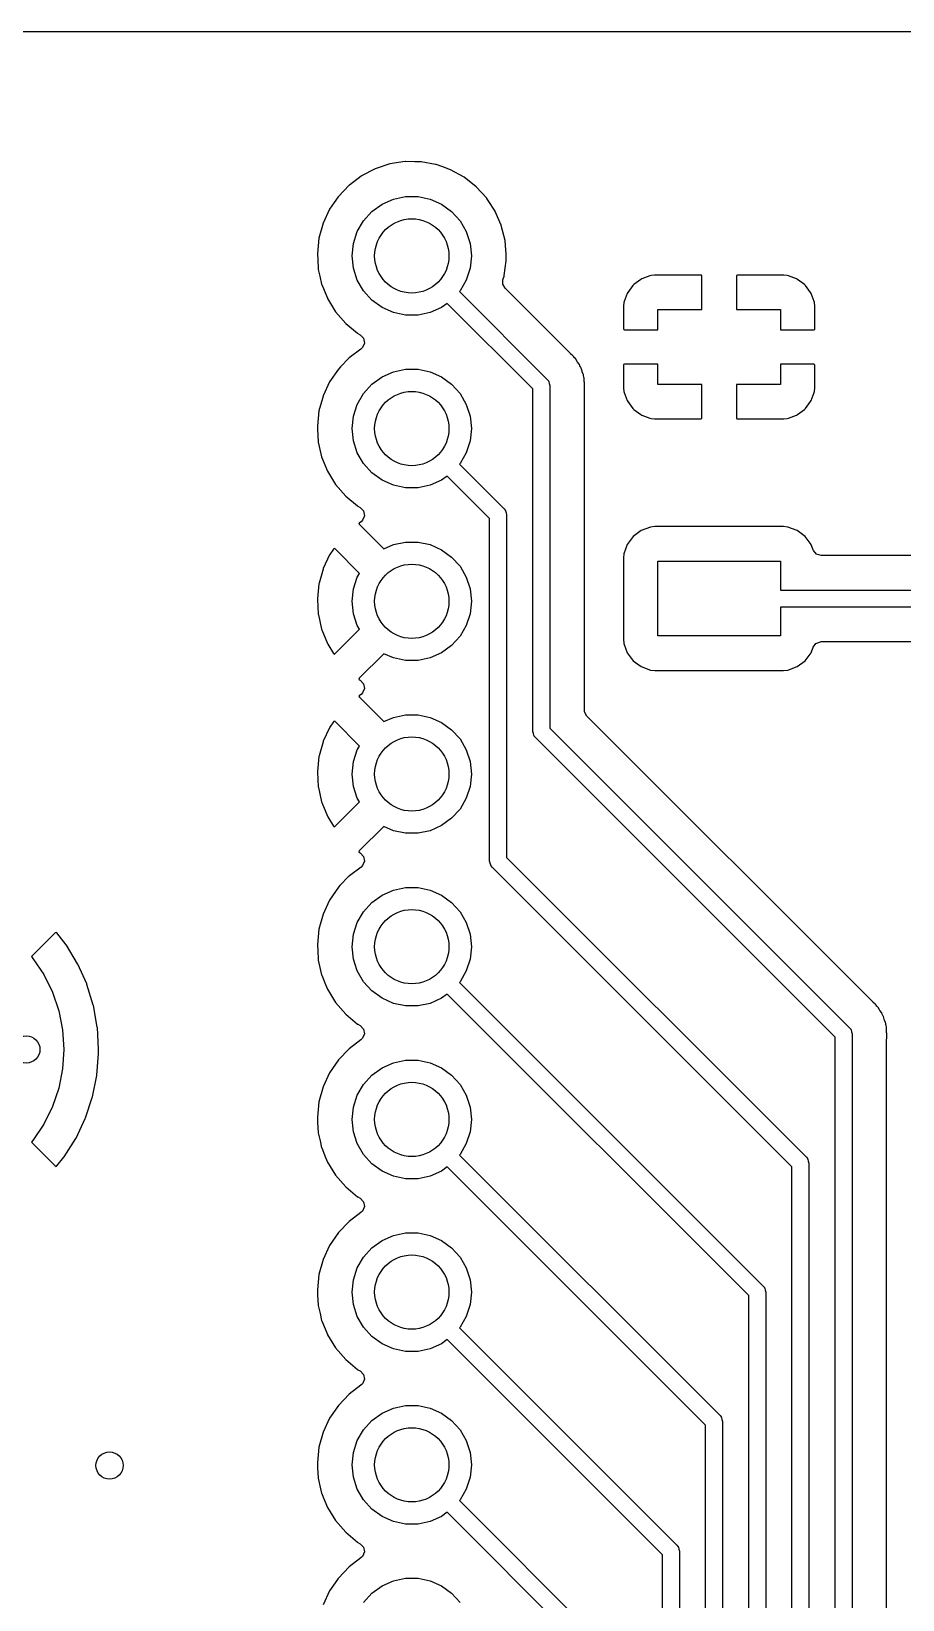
# Model space of a CAD drawing. Extents: x 189 to 319, y -167 to -61.
# Drawn here: x 240.79 to 253.6, y -83.89 to -60.82 of the extents above; entities that cross this region are included whole.
import ezdxf

# ---------------------------------------------------------------- set-up
doc = ezdxf.new("R2010")
doc.units = 0
doc.layers.add('BLACK', color=7, linetype='CONTINUOUS')

msp = doc.modelspace()

# ---------------------------------------------------------------- linework, layer by layer
at = {"layer": 'BLACK', "linetype": 'CONTINUOUS'}
for p, q in [((234.312, -60.8225), (273.681, -60.8225)), ((245.635, -62.9518), (245.462, -63.0823)), ((245.64, -62.9487), (245.635, -62.9518)), ((245.635, -62.9518), (245.635, -62.9518)), ((245.842, -62.8436), (245.64, -62.9487)), ((246.058, -62.7728), (245.842, -62.8436)), ((246.283, -62.7384), (246.058, -62.7728)), ((246.288, -62.7384), (246.283, -62.7384)), ((246.424, -62.7401), (246.288, -62.7384)), ((246.288, -62.7384), (246.288, -62.7384)), ((246.511, -62.7412), (246.424, -62.7401)), ((246.516, -62.7421), (246.511, -62.7412)), ((246.73, -62.7802), (246.516, -62.7421)), ((246.516, -62.7421), (246.516, -62.7421)), ((246.735, -62.7811), (246.73, -62.7802)), ((246.73, -62.7802), (246.73, -62.7802)), ((246.74, -62.7828), (246.735, -62.7811)), ((246.834, -62.816), (246.74, -62.7828)), ((246.74, -62.7828), (246.74, -62.7828)), ((246.95, -62.8571), (246.834, -62.816)), ((247.149, -62.9672), (246.95, -62.8571)), ((245.457, -63.0854), (245.3, -63.2501)), ((245.462, -63.0823), (245.457, -63.0854)), ((247.328, -63.1083), (247.149, -62.9672)), ((247.481, -63.2767), (247.328, -63.1083)), ((245.239, -63.3398), (245.172, -63.4382)), ((245.297, -63.2543), (245.239, -63.3398)), ((245.3, -63.2501), (245.297, -63.2543)), ((245.297, -63.2543), (245.297, -63.2543)), ((245.794, -63.4733), (245.942, -63.3656)), ((245.942, -63.3656), (246.109, -63.2911)), ((246.109, -63.2911), (246.288, -63.253)), ((246.288, -63.253), (246.472, -63.253)), ((246.472, -63.253), (246.651, -63.2911)), ((246.651, -63.2911), (246.818, -63.3656)), ((246.818, -63.3656), (246.966, -63.4733)), ((247.484, -63.281), (247.481, -63.2767)), ((247.501, -63.3083), (247.484, -63.281)), ((247.484, -63.281), (247.484, -63.281)), ((247.605, -63.4679), (247.501, -63.3083)), ((245.076, -63.6447), (245.015, -63.8642)), ((245.172, -63.4382), (245.076, -63.6447)), ((245.579, -63.7681), (245.671, -63.6095)), ((245.671, -63.6095), (245.794, -63.4733)), ((246.966, -63.4733), (247.089, -63.6095)), ((247.089, -63.6095), (247.181, -63.7681)), ((247.607, -63.4726), (247.605, -63.4679)), ((247.693, -63.672), (247.607, -63.4726)), ((247.607, -63.4726), (247.607, -63.4726)), ((245.015, -63.8642), (244.991, -64.0906)), ((245.523, -63.9423), (245.579, -63.7681)), ((247.181, -63.7681), (247.237, -63.9423)), ((247.695, -63.6767), (247.693, -63.672)), ((247.751, -63.8976), (247.695, -63.6767)), ((244.991, -64.0906), (244.991, -64.0957)), ((244.991, -64.0957), (244.991, -64.0957)), ((244.991, -64.0957), (244.996, -64.1793)), ((245.504, -64.1245), (245.523, -63.9423)), ((247.237, -63.9423), (247.256, -64.1245)), ((247.751, -63.9027), (247.751, -63.8976)), ((247.762, -64.0349), (247.751, -63.9027)), ((247.751, -63.9027), (247.751, -63.9027)), ((247.767, -64.0906), (247.762, -64.0349)), ((247.77, -64.1245), (247.767, -64.0906)), ((244.996, -64.1793), (245.004, -64.3179)), ((245.004, -64.3179), (245.005, -64.323)), ((245.005, -64.323), (245.005, -64.323)), ((245.005, -64.323), (245.028, -64.4246)), ((245.523, -64.3067), (245.504, -64.1245)), ((245.579, -64.481), (245.523, -64.3067)), ((247.237, -64.3067), (247.181, -64.481)), ((247.256, -64.1245), (247.237, -64.3067)), ((247.739, -64.411), (247.767, -64.1957)), ((247.767, -64.1957), (247.768, -64.1924)), ((247.767, -64.1957), (247.767, -64.1957)), ((247.768, -64.1924), (247.77, -64.1245)), ((245.028, -64.4246), (245.054, -64.5401)), ((245.054, -64.5401), (245.056, -64.5448)), ((245.056, -64.5448), (245.056, -64.5449)), ((245.056, -64.5449), (245.138, -64.7463)), ((245.671, -64.6396), (245.579, -64.481)), ((247.181, -64.481), (247.089, -64.6396)), ((247.718, -64.5386), (247.721, -64.4752)), ((247.752, -64.6009), (247.718, -64.5386)), ((247.721, -64.4752), (247.737, -64.4231)), ((247.737, -64.4231), (247.738, -64.4182)), ((247.737, -64.4231), (247.737, -64.4231)), ((247.738, -64.4182), (247.739, -64.411)), ((249.632, -64.5588), (249.555, -64.6609)), ((249.644, -64.5462), (249.632, -64.5588)), ((249.746, -64.4697), (249.644, -64.5462)), ((249.762, -64.4612), (249.746, -64.4697)), ((249.882, -64.4161), (249.762, -64.4612)), ((249.898, -64.4124), (249.882, -64.4161)), ((249.949, -64.4069), (249.898, -64.4124)), ((249.955, -64.4065), (249.949, -64.4069)), ((250.632, -64.4065), (249.955, -64.4065)), ((250.64, -64.4082), (250.632, -64.4065)), ((250.642, -64.4094), (250.64, -64.4082)), ((250.646, -64.4246), (250.642, -64.4094)), ((250.646, -64.9145), (250.646, -64.4246)), ((251.156, -64.4124), (251.154, -64.4201)), ((251.154, -64.4201), (251.154, -64.9145)), ((251.157, -64.411), (251.156, -64.4124)), ((251.172, -64.4065), (251.157, -64.411)), ((251.845, -64.4065), (251.172, -64.4065)), ((251.851, -64.4069), (251.845, -64.4065)), ((251.902, -64.4124), (251.851, -64.4069)), ((251.918, -64.4161), (251.902, -64.4124)), ((252.038, -64.4612), (251.918, -64.4161)), ((252.054, -64.4697), (252.038, -64.4612)), ((252.156, -64.5462), (252.054, -64.4697)), ((252.168, -64.5588), (252.156, -64.5462)), ((252.245, -64.6609), (252.168, -64.5588)), ((245.138, -64.7463), (245.14, -64.751)), ((245.14, -64.751), (245.259, -64.9452)), ((245.794, -64.7758), (245.671, -64.6396)), ((245.942, -64.8834), (245.794, -64.7758)), ((247.089, -64.6396), (247.081, -64.6486)), ((247.081, -64.6486), (248.373, -65.9411)), ((248.344, -65.1924), (247.752, -64.6009)), ((249.502, -64.7969), (249.498, -64.8122)), ((249.547, -64.6765), (249.502, -64.7969)), ((249.555, -64.6609), (249.547, -64.6765)), ((252.253, -64.6765), (252.245, -64.6609)), ((252.298, -64.7969), (252.253, -64.6765)), ((252.302, -64.8122), (252.298, -64.7969)), ((245.259, -64.9452), (245.408, -65.1173)), ((246.109, -64.9579), (245.942, -64.8834)), ((246.288, -64.996), (246.109, -64.9579)), ((246.472, -64.996), (246.288, -64.996)), ((246.651, -64.9579), (246.472, -64.996)), ((246.818, -64.8834), (246.651, -64.9579)), ((246.902, -64.8228), (246.818, -64.8834)), ((248.16, -66.0813), (246.902, -64.8228)), ((249.498, -64.8122), (249.492, -64.863)), ((249.492, -64.863), (249.492, -64.8699)), ((249.492, -64.8699), (249.492, -65.1924)), ((250, -65.2105), (250, -64.9145)), ((250, -64.9145), (250.646, -64.9145)), ((251.154, -64.9145), (251.8, -64.9145)), ((251.8, -64.9145), (251.8, -65.2105)), ((252.308, -64.863), (252.302, -64.8122)), ((252.308, -64.8699), (252.308, -64.863)), ((252.308, -65.197), (252.308, -64.8699)), ((245.408, -65.1173), (245.583, -65.2628)), ((245.583, -65.2628), (245.587, -65.2654)), ((245.587, -65.2654), (245.587, -65.2654)), ((245.587, -65.2654), (245.62, -65.2846)), ((248.708, -65.5563), (248.344, -65.1924)), ((249.492, -65.1924), (249.496, -65.2077)), ((249.496, -65.2077), (249.498, -65.2089)), ((249.498, -65.2089), (249.506, -65.2105)), ((249.506, -65.2105), (250, -65.2105)), ((251.8, -65.2105), (252.29, -65.2105)), ((252.29, -65.2105), (252.305, -65.2061)), ((252.305, -65.2061), (252.306, -65.2047)), ((252.306, -65.2047), (252.308, -65.197)), ((245.632, -65.4941), (245.457, -65.6254)), ((245.62, -65.2846), (245.669, -65.3362)), ((245.655, -65.4718), (245.632, -65.4941)), ((245.682, -65.406), (245.655, -65.4718)), ((245.669, -65.3362), (245.682, -65.406)), ((245.454, -65.6292), (245.33, -65.7585)), ((245.457, -65.6254), (245.454, -65.6292)), ((248.716, -65.5642), (248.708, -65.5563)), ((248.75, -65.5924), (248.716, -65.5642)), ((248.755, -65.5988), (248.75, -65.5924)), ((248.762, -65.6088), (248.755, -65.5988)), ((248.775, -65.6238), (248.762, -65.6088)), ((248.79, -65.6382), (248.775, -65.6238)), ((248.794, -65.645), (248.79, -65.6382)), ((248.812, -65.6762), (248.794, -65.645)), ((248.794, -65.645), (248.794, -65.645)), ((248.819, -65.6861), (248.812, -65.6762)), ((248.845, -65.7219), (248.819, -65.6861)), ((248.852, -65.7408), (248.845, -65.7219)), ((249.494, -65.7244), (249.492, -65.7321)), ((249.492, -65.7321), (249.492, -66.0592)), ((249.495, -65.723), (249.494, -65.7244)), ((249.51, -65.7185), (249.495, -65.723)), ((250, -65.7185), (249.51, -65.7185)), ((250, -66.0145), (250, -65.7185)), ((252.294, -65.7185), (251.8, -65.7185)), ((251.8, -65.7185), (251.8, -66.0145)), ((252.302, -65.7202), (252.294, -65.7185)), ((252.304, -65.7214), (252.302, -65.7202)), ((252.308, -65.7366), (252.304, -65.7214)), ((245.3, -65.7901), (245.172, -65.9782)), ((245.33, -65.7585), (245.3, -65.7901)), ((245.794, -66.0133), (245.942, -65.9056)), ((245.942, -65.9056), (246.109, -65.8311)), ((246.109, -65.8311), (246.288, -65.793)), ((246.288, -65.793), (246.472, -65.793)), ((246.472, -65.793), (246.651, -65.8311)), ((246.651, -65.8311), (246.818, -65.9056)), ((246.818, -65.9056), (246.966, -66.0133)), ((248.373, -65.9411), (248.387, -65.959)), ((248.387, -65.959), (248.39, -65.962)), ((248.39, -65.962), (248.391, -65.9647)), ((248.391, -65.9647), (248.395, -65.9699)), ((248.861, -65.7585), (248.852, -65.7408)), ((248.871, -65.7759), (248.861, -65.7585)), ((248.875, -65.7901), (248.871, -65.7759)), ((248.883, -65.8184), (248.875, -65.7901)), ((248.887, -65.8296), (248.883, -65.8184)), ((248.901, -65.8634), (248.887, -65.8296)), ((248.903, -65.8707), (248.901, -65.8634)), ((248.901, -65.8634), (248.901, -65.8634)), ((248.904, -65.8786), (248.903, -65.8707)), ((248.906, -65.8908), (248.904, -65.8786)), ((248.91, -65.9102), (248.906, -65.8908)), ((248.913, -65.922), (248.91, -65.9102)), ((248.916, -65.9296), (248.913, -65.922)), ((248.913, -65.922), (248.913, -65.922)), ((248.916, -65.9376), (248.916, -65.9296)), ((248.917, -65.9738), (248.916, -65.9376)), ((252.308, -66.0592), (252.308, -65.7366)), ((245.075, -66.1897), (245.066, -66.2219)), ((245.076, -66.1847), (245.075, -66.1897)), ((245.075, -66.1897), (245.075, -66.1897)), ((245.172, -65.9782), (245.076, -66.1847)), ((245.579, -66.3081), (245.671, -66.1495)), ((245.671, -66.1495), (245.794, -66.0133)), ((246.966, -66.0133), (247.089, -66.1495)), ((247.089, -66.1495), (247.181, -66.3081)), ((248.16, -71.12), (248.16, -66.0813)), ((248.395, -65.9699), (248.401, -66)), ((248.401, -66), (248.41, -66.0295)), ((248.41, -66.0295), (248.41, -71.0682)), ((248.918, -65.9857), (248.917, -65.9738)), ((248.918, -65.9897), (248.918, -65.9857)), ((248.918, -66.0176), (248.918, -65.9897)), ((248.919, -66.0215), (248.918, -66.0176)), ((248.918, -66.1083), (248.919, -66.0971)), ((248.918, -70.8054), (248.918, -66.1083)), ((248.92, -66.0592), (248.919, -66.0215)), ((248.919, -66.0971), (248.921, -66.0896)), ((248.921, -66.0896), (248.92, -66.0592)), ((249.492, -66.0592), (249.492, -66.066)), ((249.492, -66.066), (249.498, -66.1169)), ((249.498, -66.1169), (249.502, -66.1321)), ((249.502, -66.1321), (249.547, -66.2526)), ((250.646, -66.0145), (250, -66.0145)), ((250.646, -66.509), (250.646, -66.0145)), ((251.8, -66.0145), (251.154, -66.0145)), ((251.154, -66.0145), (251.154, -66.5044)), ((252.253, -66.2526), (252.298, -66.1321)), ((252.298, -66.1321), (252.302, -66.1169)), ((252.302, -66.1169), (252.308, -66.066)), ((252.308, -66.066), (252.308, -66.0592)), ((245.015, -66.4042), (244.991, -66.6306)), ((245.066, -66.2219), (245.015, -66.4042)), ((245.523, -66.4823), (245.579, -66.3081)), ((247.181, -66.3081), (247.237, -66.4823)), ((249.547, -66.2526), (249.555, -66.2682)), ((249.555, -66.2682), (249.632, -66.3703)), ((249.632, -66.3703), (249.644, -66.3828)), ((249.644, -66.3828), (249.746, -66.4593)), ((252.054, -66.4593), (252.156, -66.3828)), ((252.156, -66.3828), (252.168, -66.3703)), ((252.168, -66.3703), (252.245, -66.2682)), ((252.245, -66.2682), (252.253, -66.2526)), ((244.991, -66.6306), (244.991, -66.6357)), ((244.991, -66.6357), (244.991, -66.6357)), ((244.991, -66.6357), (244.993, -66.6741)), ((245.504, -66.6645), (245.523, -66.4823)), ((247.237, -66.4823), (247.256, -66.6645)), ((249.746, -66.4593), (249.762, -66.4679)), ((249.762, -66.4679), (249.882, -66.513)), ((249.882, -66.513), (249.898, -66.5166)), ((249.898, -66.5166), (249.949, -66.5222)), ((249.949, -66.5222), (249.955, -66.5225)), ((249.955, -66.5225), (250.628, -66.5225)), ((250.628, -66.5225), (250.643, -66.5181)), ((250.643, -66.5181), (250.644, -66.5167)), ((250.644, -66.5167), (250.646, -66.509)), ((251.154, -66.5044), (251.158, -66.5197)), ((251.158, -66.5197), (251.16, -66.5209)), ((251.16, -66.5209), (251.168, -66.5225)), ((251.168, -66.5225), (251.845, -66.5225)), ((251.845, -66.5225), (251.851, -66.5222)), ((251.851, -66.5222), (251.902, -66.5166)), ((251.902, -66.5166), (251.918, -66.513)), ((251.918, -66.513), (252.038, -66.4679)), ((252.038, -66.4679), (252.054, -66.4593)), ((244.993, -66.6741), (245.004, -66.8579)), ((245.004, -66.8579), (245.005, -66.863)), ((245.005, -66.863), (245.005, -66.863)), ((245.005, -66.863), (245.044, -67.0366)), ((245.523, -66.8467), (245.504, -66.6645)), ((245.579, -67.021), (245.523, -66.8467)), ((247.237, -66.8467), (247.181, -67.021)), ((247.256, -66.6645), (247.237, -66.8467)), ((245.044, -67.0366), (245.054, -67.0801)), ((245.054, -67.0801), (245.14, -67.291)), ((245.671, -67.1796), (245.579, -67.021)), ((247.181, -67.021), (247.089, -67.1796)), ((245.14, -67.291), (245.259, -67.4852)), ((245.794, -67.3158), (245.671, -67.1796)), ((245.942, -67.4234), (245.794, -67.3158)), ((247.089, -67.1796), (247.081, -67.1886)), ((247.081, -67.1886), (247.738, -67.8461)), ((245.259, -67.4852), (245.408, -67.6573)), ((246.109, -67.4979), (245.942, -67.4234)), ((246.288, -67.536), (246.109, -67.4979)), ((246.472, -67.536), (246.288, -67.536)), ((246.651, -67.4979), (246.472, -67.536)), ((246.818, -67.4234), (246.651, -67.4979)), ((246.902, -67.3628), (246.818, -67.4234)), ((247.525, -67.9863), (246.902, -67.3628)), ((245.408, -67.6573), (245.583, -67.8028)), ((245.583, -67.8028), (245.587, -67.8054)), ((245.587, -67.8054), (245.587, -67.8054)), ((245.587, -67.8054), (245.621, -67.8248)), ((245.633, -68.0344), (245.611, -68.0508)), ((245.621, -67.8248), (245.669, -67.8765)), ((245.656, -68.012), (245.633, -68.0344)), ((245.683, -67.9463), (245.656, -68.012)), ((245.669, -67.8765), (245.683, -67.9463)), ((247.525, -73.025), (247.525, -67.9863)), ((247.738, -67.8461), (247.752, -67.864)), ((247.752, -67.864), (247.755, -67.867)), ((247.755, -67.867), (247.756, -67.8697)), ((247.756, -67.8697), (247.76, -67.8749)), ((247.76, -67.8749), (247.766, -67.905)), ((247.766, -67.905), (247.775, -67.9345)), ((247.775, -67.9345), (247.775, -72.9732)), ((245.611, -68.0508), (245.602, -68.0622)), ((245.602, -68.0622), (245.609, -68.0745)), ((245.609, -68.0745), (245.968, -68.4338)), ((249.637, -68.2513), (249.549, -68.3678)), ((249.753, -68.1639), (249.637, -68.2513)), ((249.89, -68.1128), (249.753, -68.1639)), ((249.952, -68.106), (249.89, -68.1128)), ((251.848, -68.106), (249.952, -68.106)), ((251.91, -68.1128), (251.848, -68.106)), ((252.047, -68.1639), (251.91, -68.1128)), ((252.163, -68.2513), (252.047, -68.1639)), ((252.251, -68.3678), (252.163, -68.2513)), ((245.227, -68.438), (245.175, -68.5142)), ((245.239, -68.4284), (245.227, -68.438)), ((245.251, -68.4347), (245.239, -68.4284)), ((245.611, -68.7943), (245.251, -68.4347)), ((245.968, -68.4338), (246.109, -68.3711)), ((246.109, -68.3711), (246.288, -68.333)), ((246.288, -68.333), (246.472, -68.333)), ((246.472, -68.333), (246.651, -68.3711)), ((246.651, -68.3711), (246.818, -68.4456)), ((246.818, -68.4456), (246.966, -68.5533)), ((249.549, -68.3678), (249.498, -68.5042)), ((252.254, -68.3762), (252.251, -68.3678)), ((252.281, -68.4493), (252.254, -68.3762)), ((252.285, -68.4574), (252.281, -68.4493)), ((252.331, -68.511), (252.285, -68.4574)), ((245.075, -68.7299), (245.017, -68.9393)), ((245.079, -68.7202), (245.075, -68.7299)), ((245.17, -68.5231), (245.079, -68.7202)), ((245.175, -68.5142), (245.17, -68.5231)), ((246.966, -68.5533), (247.089, -68.6895)), ((247.089, -68.6895), (247.181, -68.8481)), ((249.498, -68.5042), (249.492, -68.5664)), ((249.492, -68.5664), (249.492, -69.7627)), ((250, -69.7145), (250, -68.6145)), ((250, -68.6145), (251.8, -68.6145)), ((251.8, -68.6145), (251.8, -69.0395)), ((252.399, -68.531), (252.331, -68.511)), ((255.601, -68.531), (252.399, -68.531)), ((245.015, -68.9494), (244.992, -69.1655)), ((245.017, -68.9393), (245.015, -68.9494)), ((245.523, -69.0223), (245.579, -68.8481)), ((245.579, -68.8481), (245.611, -68.7943)), ((247.181, -68.8481), (247.237, -69.0223)), ((244.992, -69.1655), (244.992, -69.1758)), ((244.992, -69.1758), (245.004, -69.3927)), ((245.504, -69.2045), (245.523, -69.0223)), ((247.237, -69.0223), (247.256, -69.2045)), ((251.8, -69.0395), (256.2, -69.0395)), ((245.004, -69.3927), (245.006, -69.4029)), ((245.006, -69.4029), (245.053, -69.6149)), ((245.523, -69.3867), (245.504, -69.2045)), ((245.579, -69.561), (245.523, -69.3867)), ((247.237, -69.3867), (247.181, -69.561)), ((247.256, -69.2045), (247.237, -69.3867)), ((256.2, -69.2895), (251.8, -69.2895)), ((251.8, -69.2895), (251.8, -69.7145)), ((245.053, -69.6149), (245.056, -69.6247)), ((245.056, -69.6247), (245.138, -69.826)), ((245.247, -69.9788), (245.611, -69.6148)), ((245.611, -69.6148), (245.579, -69.561)), ((247.181, -69.561), (247.089, -69.7196)), ((245.138, -69.826), (245.143, -69.8352)), ((245.143, -69.8352), (245.227, -69.9731)), ((246.966, -69.8558), (246.818, -69.9634)), ((247.089, -69.7196), (246.966, -69.8558)), ((249.492, -69.7627), (249.498, -69.8248)), ((249.498, -69.8248), (249.549, -69.9612)), ((251.8, -69.7145), (250, -69.7145)), ((252.251, -69.9612), (252.281, -69.8798)), ((252.281, -69.8798), (252.324, -69.823)), ((252.324, -69.823), (252.39, -69.7983)), ((252.39, -69.7983), (252.399, -69.798)), ((252.399, -69.798), (255.601, -69.798)), ((245.227, -69.9731), (245.238, -69.9825)), ((245.238, -69.9825), (245.247, -69.9788)), ((245.968, -69.9753), (245.608, -70.3362)), ((246.109, -70.0379), (245.968, -69.9753)), ((246.288, -70.076), (246.109, -70.0379)), ((246.472, -70.076), (246.288, -70.076)), ((246.651, -70.0379), (246.472, -70.076)), ((246.818, -69.9634), (246.651, -70.0379)), ((249.549, -69.9612), (249.637, -70.0778)), ((249.637, -70.0778), (249.753, -70.1651)), ((252.047, -70.1651), (252.163, -70.0778)), ((252.163, -70.0778), (252.251, -69.9612)), ((245.608, -70.3362), (245.601, -70.3486)), ((249.753, -70.1651), (249.89, -70.2163)), ((249.89, -70.2163), (249.952, -70.223)), ((249.952, -70.223), (251.848, -70.223)), ((251.848, -70.223), (251.91, -70.2163)), ((251.91, -70.2163), (252.047, -70.1651)), ((245.601, -70.3486), (245.606, -70.3557)), ((245.606, -70.3557), (245.621, -70.3645)), ((245.633, -70.5741), (245.611, -70.5908)), ((245.621, -70.3645), (245.67, -70.4162)), ((245.656, -70.5517), (245.633, -70.5741)), ((245.683, -70.4859), (245.656, -70.5517)), ((245.67, -70.4162), (245.683, -70.4859)), ((245.611, -70.5908), (245.602, -70.6022)), ((245.602, -70.6022), (245.609, -70.6145)), ((245.609, -70.6145), (245.968, -70.9738)), ((248.921, -70.8322), (248.918, -70.8054)), ((245.227, -70.978), (245.175, -71.0542)), ((245.239, -70.9684), (245.227, -70.978)), ((245.251, -70.9747), (245.239, -70.9684)), ((245.611, -71.3343), (245.251, -70.9747)), ((245.968, -70.9738), (246.109, -70.9111)), ((246.109, -70.9111), (246.288, -70.873)), ((246.288, -70.873), (246.472, -70.873)), ((246.472, -70.873), (246.651, -70.9111)), ((246.651, -70.9111), (246.818, -70.9856)), ((246.818, -70.9856), (246.966, -71.0933)), ((248.955, -70.8945), (248.921, -70.8322)), ((253.153, -75.0917), (248.955, -70.8945)), ((245.079, -71.2602), (245.075, -71.2699)), ((245.17, -71.0631), (245.079, -71.2602)), ((245.175, -71.0542), (245.17, -71.0631)), ((246.966, -71.0933), (247.089, -71.2295)), ((247.089, -71.2295), (247.181, -71.3881)), ((248.169, -71.1495), (248.16, -71.12)), ((248.175, -71.1796), (248.169, -71.1495)), ((248.179, -71.1848), (248.175, -71.1796)), ((248.18, -71.1875), (248.179, -71.1848)), ((248.183, -71.1906), (248.18, -71.1875)), ((248.197, -71.2084), (248.183, -71.1906)), ((252.605, -75.6168), (248.197, -71.2084)), ((248.41, -71.0682), (252.818, -75.4766)), ((245.015, -71.4894), (244.992, -71.7055)), ((245.017, -71.4793), (245.015, -71.4894)), ((245.075, -71.2699), (245.017, -71.4793)), ((245.523, -71.5623), (245.579, -71.3881)), ((245.579, -71.3881), (245.611, -71.3343)), ((247.181, -71.3881), (247.237, -71.5623)), ((244.992, -71.7055), (244.992, -71.7158)), ((244.992, -71.7158), (245.004, -71.9327)), ((245.504, -71.7445), (245.523, -71.5623)), ((247.237, -71.5623), (247.256, -71.7445)), ((245.004, -71.9327), (245.006, -71.9429)), ((245.006, -71.9429), (245.053, -72.1549)), ((245.523, -71.9267), (245.504, -71.7445)), ((245.579, -72.101), (245.523, -71.9267)), ((247.237, -71.9267), (247.181, -72.101)), ((247.256, -71.7445), (247.237, -71.9267)), ((245.053, -72.1549), (245.056, -72.1647)), ((245.056, -72.1647), (245.138, -72.366)), ((245.247, -72.5188), (245.611, -72.1548)), ((245.611, -72.1548), (245.579, -72.101)), ((247.181, -72.101), (247.089, -72.2596)), ((245.138, -72.366), (245.143, -72.3752)), ((245.143, -72.3752), (245.227, -72.5131)), ((246.966, -72.3958), (246.818, -72.5034)), ((247.089, -72.2596), (246.966, -72.3958)), ((245.227, -72.5131), (245.238, -72.5225)), ((245.238, -72.5225), (245.247, -72.5188)), ((245.968, -72.5153), (245.608, -72.8762)), ((246.109, -72.5779), (245.968, -72.5153)), ((246.288, -72.616), (246.109, -72.5779)), ((246.472, -72.616), (246.288, -72.616)), ((246.651, -72.5779), (246.472, -72.616)), ((246.818, -72.5034), (246.651, -72.5779)), ((245.608, -72.8762), (245.601, -72.8886)), ((245.633, -73.1138), (245.462, -73.2423)), ((245.601, -72.8886), (245.606, -72.8957)), ((245.606, -72.8957), (245.621, -72.9042)), ((245.621, -72.9042), (245.669, -72.9559)), ((245.656, -73.0914), (245.633, -73.1138)), ((245.682, -73.0257), (245.656, -73.0914)), ((245.669, -72.9559), (245.682, -73.0257)), ((247.534, -73.0545), (247.525, -73.025)), ((247.54, -73.0846), (247.534, -73.0545)), ((247.544, -73.0898), (247.54, -73.0846)), ((247.545, -73.0925), (247.544, -73.0898)), ((247.548, -73.0956), (247.545, -73.0925)), ((247.562, -73.1134), (247.548, -73.0956)), ((251.97, -77.5218), (247.562, -73.1134)), ((247.775, -72.9732), (252.183, -77.3816)), ((245.454, -73.2492), (245.323, -73.3862)), ((245.457, -73.2454), (245.454, -73.2492)), ((245.462, -73.2423), (245.457, -73.2454)), ((245.3, -73.4101), (245.172, -73.5982)), ((245.323, -73.3862), (245.3, -73.4101)), ((245.794, -73.6333), (245.942, -73.5256)), ((245.942, -73.5256), (246.109, -73.4511)), ((246.109, -73.4511), (246.288, -73.413)), ((246.288, -73.413), (246.472, -73.413)), ((246.472, -73.413), (246.651, -73.4511)), ((246.651, -73.4511), (246.818, -73.5256)), ((246.818, -73.5256), (246.966, -73.6333)), ((245.076, -73.8047), (245.015, -74.0242)), ((245.172, -73.5982), (245.076, -73.8047)), ((245.579, -73.9281), (245.671, -73.7695)), ((245.671, -73.7695), (245.794, -73.6333)), ((246.966, -73.6333), (247.089, -73.7695)), ((247.089, -73.7695), (247.181, -73.9281)), ((245.015, -74.0242), (244.991, -74.2506)), ((245.523, -74.1023), (245.579, -73.9281)), ((247.181, -73.9281), (247.237, -74.1023)), ((241.137, -74.0797), (240.786, -74.4307)), ((241.149, -74.0732), (241.137, -74.0797)), ((241.16, -74.0816), (241.149, -74.0732)), ((241.296, -74.2554), (241.16, -74.0816)), ((241.3, -74.2616), (241.296, -74.2554)), ((241.465, -74.5348), (241.3, -74.2616)), ((244.991, -74.2506), (244.991, -74.2557)), ((244.991, -74.2557), (244.991, -74.2557)), ((244.991, -74.2557), (244.996, -74.3393)), ((245.504, -74.2845), (245.523, -74.1023)), ((247.237, -74.1023), (247.256, -74.2845)), ((240.786, -74.4307), (240.808, -74.4557)), ((240.808, -74.4557), (240.968, -74.695)), ((244.996, -74.3393), (245.004, -74.4779)), ((245.004, -74.4779), (245.005, -74.483)), ((245.005, -74.483), (245.005, -74.483)), ((245.005, -74.483), (245.039, -74.6352)), ((245.523, -74.4667), (245.504, -74.2845)), ((245.579, -74.641), (245.523, -74.4667)), ((247.237, -74.4667), (247.181, -74.641)), ((247.256, -74.2845), (247.237, -74.4667)), ((240.968, -74.695), (241.095, -74.9531)), ((241.468, -74.5416), (241.465, -74.5348)), ((241.599, -74.8326), (241.468, -74.5416)), ((245.039, -74.6352), (245.054, -74.7001)), ((245.054, -74.7001), (245.056, -74.7048)), ((245.056, -74.7048), (245.056, -74.7049)), ((245.056, -74.7049), (245.111, -74.8397)), ((245.671, -74.7996), (245.579, -74.641)), ((247.181, -74.641), (247.089, -74.7996)), ((241.095, -74.9531), (241.188, -75.2256)), ((241.601, -74.8397), (241.599, -74.8326)), ((241.696, -75.1443), (241.601, -74.8397)), ((245.111, -74.8397), (245.14, -74.911)), ((245.14, -74.911), (245.259, -75.1052)), ((245.794, -74.9358), (245.671, -74.7996)), ((245.942, -75.0434), (245.794, -74.9358)), ((247.089, -74.7996), (247.081, -74.8086)), ((247.081, -74.8086), (251.548, -79.2761)), ((241.698, -75.1516), (241.696, -75.1443)), ((241.755, -75.4654), (241.698, -75.1516)), ((245.259, -75.1052), (245.408, -75.2773)), ((246.109, -75.1179), (245.942, -75.0434)), ((246.288, -75.156), (246.109, -75.1179)), ((246.472, -75.156), (246.288, -75.156)), ((246.651, -75.1179), (246.472, -75.156)), ((246.818, -75.0434), (246.651, -75.1179)), ((246.902, -74.9828), (246.818, -75.0434)), ((251.335, -79.4163), (246.902, -74.9828)), ((253.161, -75.0997), (253.153, -75.0917)), ((253.195, -75.1279), (253.161, -75.0997)), ((253.207, -75.1443), (253.195, -75.1279)), ((253.22, -75.1593), (253.207, -75.1443)), ((253.207, -75.1443), (253.207, -75.1443)), ((253.235, -75.1736), (253.22, -75.1593)), ((253.239, -75.1805), (253.235, -75.1736)), ((253.257, -75.2117), (253.239, -75.1805)), ((241.188, -75.2256), (241.244, -75.5078)), ((245.408, -75.2773), (245.583, -75.4228)), ((253.264, -75.2216), (253.257, -75.2117)), ((253.29, -75.2574), (253.264, -75.2216)), ((253.292, -75.2648), (253.29, -75.2574)), ((253.297, -75.2762), (253.292, -75.2648)), ((253.292, -75.2648), (253.292, -75.2648)), ((253.306, -75.294), (253.297, -75.2762)), ((253.312, -75.3046), (253.306, -75.294)), ((253.316, -75.3114), (253.312, -75.3046)), ((253.312, -75.3046), (253.312, -75.3046)), ((253.328, -75.3517), (253.316, -75.3114)), ((253.328, -75.3539), (253.328, -75.3517)), ((253.332, -75.3651), (253.328, -75.3539)), ((253.346, -75.3988), (253.332, -75.3651)), ((253.348, -75.4062), (253.346, -75.3988)), ((253.349, -75.4141), (253.348, -75.4062)), ((253.351, -75.4263), (253.349, -75.4141)), ((241.244, -75.5078), (241.262, -75.795)), ((241.756, -75.4729), (241.755, -75.4654)), ((241.775, -75.7928), (241.756, -75.4729)), ((245.583, -75.4228), (245.587, -75.4254)), ((245.587, -75.4254), (245.587, -75.4254)), ((245.587, -75.4254), (245.62, -75.4446)), ((245.62, -75.4446), (245.669, -75.4962)), ((245.655, -75.6318), (245.632, -75.6541)), ((245.682, -75.566), (245.655, -75.6318)), ((245.669, -75.4962), (245.682, -75.566)), ((252.605, -118.745), (252.605, -75.6168)), ((252.818, -75.4766), (252.832, -75.4945)), ((252.832, -75.4945), (252.835, -75.4975)), ((252.835, -75.4975), (252.836, -75.5002)), ((252.836, -75.5002), (252.84, -75.5054)), ((252.84, -75.5054), (252.846, -75.5355)), ((252.846, -75.5355), (252.855, -75.565)), ((252.855, -75.565), (252.855, -118.693)), ((253.355, -75.4457), (253.351, -75.4263)), ((253.361, -75.4651), (253.355, -75.4457)), ((253.362, -75.4962), (253.361, -75.4651)), ((253.362, -75.5093), (253.362, -75.4962)), ((253.363, -75.5211), (253.362, -75.5093)), ((253.363, -75.5251), (253.363, -75.5211)), ((253.363, -75.5531), (253.363, -75.5251)), ((253.364, -75.557), (253.363, -75.5531)), ((253.363, -75.6438), (253.364, -75.6326)), ((253.363, -118.43), (253.363, -75.6438)), ((253.365, -75.594), (253.364, -75.557)), ((253.364, -75.6326), (253.366, -75.6251)), ((253.366, -75.6251), (253.365, -75.594)), ((241.262, -75.795), (241.244, -76.0822)), ((241.749, -76.1735), (241.775, -75.8541)), ((241.775, -75.7972), (241.775, -75.7928)), ((241.775, -75.8496), (241.775, -75.7972)), ((241.775, -75.8541), (241.775, -75.8496)), ((245.457, -75.7854), (245.3, -75.9501)), ((245.632, -75.6541), (245.457, -75.7854)), ((241.244, -76.0822), (241.188, -76.3644)), ((245.3, -75.9501), (245.172, -76.1382)), ((245.794, -76.1733), (245.942, -76.0656)), ((245.942, -76.0656), (246.109, -75.9911)), ((246.109, -75.9911), (246.288, -75.953)), ((246.288, -75.953), (246.472, -75.953)), ((246.472, -75.953), (246.651, -75.9911)), ((246.651, -75.9911), (246.818, -76.0656)), ((246.818, -76.0656), (246.966, -76.1733)), ((241.684, -76.4934), (241.748, -76.181)), ((241.748, -76.181), (241.749, -76.1735)), ((245.172, -76.1382), (245.076, -76.3447)), ((245.579, -76.4681), (245.671, -76.3095)), ((245.671, -76.3095), (245.794, -76.1733)), ((246.966, -76.1733), (247.089, -76.3095)), ((247.089, -76.3095), (247.181, -76.4681)), ((241.188, -76.3644), (241.095, -76.6369)), ((241.581, -76.8033), (241.682, -76.5008)), ((241.682, -76.5008), (241.684, -76.4934)), ((245.015, -76.5642), (244.991, -76.7906)), ((245.076, -76.3447), (245.015, -76.5642)), ((245.523, -76.6423), (245.579, -76.4681)), ((247.181, -76.4681), (247.237, -76.6423)), ((241.095, -76.6369), (240.968, -76.895)), ((241.578, -76.8103), (241.581, -76.8033)), ((244.991, -76.7906), (244.991, -76.7957)), ((244.991, -76.7957), (244.991, -76.7957)), ((244.991, -76.7957), (244.995, -76.8699)), ((245.504, -76.8245), (245.523, -76.6423)), ((247.237, -76.6423), (247.256, -76.8245)), ((240.968, -76.895), (240.808, -77.1343)), ((241.442, -77.0985), (241.578, -76.8103)), ((244.995, -76.8699), (245.004, -77.0179)), ((245.004, -77.0179), (245.005, -77.023)), ((245.005, -77.023), (245.005, -77.023)), ((245.005, -77.023), (245.031, -77.1399)), ((245.523, -77.0067), (245.504, -76.8245)), ((245.579, -77.181), (245.523, -77.0067)), ((247.237, -77.0067), (247.181, -77.181)), ((247.256, -76.8245), (247.237, -77.0067)), ((240.808, -77.1343), (240.786, -77.1593)), ((240.786, -77.1593), (241.136, -77.5091)), ((241.268, -77.3749), (241.438, -77.1052)), ((241.438, -77.1052), (241.442, -77.0985)), ((245.031, -77.1399), (245.054, -77.2401)), ((245.054, -77.2401), (245.056, -77.2448)), ((245.056, -77.2448), (245.056, -77.2449)), ((245.056, -77.2449), (245.112, -77.3824)), ((245.671, -77.3396), (245.579, -77.181)), ((247.181, -77.181), (247.089, -77.3396)), ((241.159, -77.5089), (241.263, -77.3811)), ((241.263, -77.3811), (241.268, -77.3749)), ((245.112, -77.3824), (245.14, -77.451)), ((245.14, -77.451), (245.259, -77.6452)), ((245.794, -77.4758), (245.671, -77.3396)), ((245.942, -77.5834), (245.794, -77.4758)), ((247.089, -77.3396), (247.081, -77.3486)), ((247.081, -77.3486), (250.913, -81.1811)), ((252.183, -77.3816), (252.197, -77.3995)), ((252.197, -77.3995), (252.2, -77.4025)), ((252.2, -77.4025), (252.201, -77.4052)), ((252.201, -77.4052), (252.205, -77.4104)), ((252.205, -77.4104), (252.211, -77.4405)), ((252.211, -77.4405), (252.22, -77.47)), ((252.22, -77.47), (252.22, -119.328)), ((241.136, -77.5091), (241.149, -77.5162)), ((241.149, -77.5162), (241.159, -77.5089)), ((245.259, -77.6452), (245.408, -77.8173)), ((246.109, -77.6579), (245.942, -77.5834)), ((246.288, -77.696), (246.109, -77.6579)), ((246.472, -77.696), (246.288, -77.696)), ((246.651, -77.6579), (246.472, -77.696)), ((246.818, -77.5834), (246.651, -77.6579)), ((246.902, -77.5228), (246.818, -77.5834)), ((250.7, -81.3213), (246.902, -77.5228)), ((251.97, -119.38), (251.97, -77.5218)), ((245.408, -77.8173), (245.583, -77.9628)), ((245.583, -77.9628), (245.587, -77.9654)), ((245.587, -77.9654), (245.587, -77.9654)), ((245.587, -77.9654), (245.62, -77.9846)), ((245.62, -77.9846), (245.669, -78.0362)), ((245.655, -78.1718), (245.632, -78.1941)), ((245.682, -78.106), (245.655, -78.1718)), ((245.669, -78.0362), (245.682, -78.106)), ((245.454, -78.3292), (245.307, -78.4831)), ((245.457, -78.3254), (245.454, -78.3292)), ((245.632, -78.1941), (245.457, -78.3254)), ((245.3, -78.4901), (245.172, -78.6782)), ((245.307, -78.4831), (245.3, -78.4901)), ((245.794, -78.7133), (245.942, -78.6056)), ((245.942, -78.6056), (246.109, -78.5311)), ((246.109, -78.5311), (246.288, -78.493)), ((246.288, -78.493), (246.472, -78.493)), ((246.472, -78.493), (246.651, -78.5311)), ((246.651, -78.5311), (246.818, -78.6056)), ((246.818, -78.6056), (246.966, -78.7133)), ((245.172, -78.6782), (245.076, -78.8847)), ((245.579, -79.0081), (245.671, -78.8495)), ((245.671, -78.8495), (245.794, -78.7133)), ((246.966, -78.7133), (247.089, -78.8495)), ((247.089, -78.8495), (247.181, -79.0081)), ((245.015, -79.1042), (244.991, -79.3306)), ((245.076, -78.8847), (245.015, -79.1042)), ((245.523, -79.1823), (245.579, -79.0081)), ((247.181, -79.0081), (247.237, -79.1823)), ((244.991, -79.3306), (244.991, -79.3357)), ((244.991, -79.3357), (244.991, -79.3357)), ((244.991, -79.3357), (244.995, -79.4099)), ((245.504, -79.3645), (245.523, -79.1823)), ((247.237, -79.1823), (247.256, -79.3645)), ((251.548, -79.2761), (251.562, -79.294)), ((251.562, -79.294), (251.565, -79.297)), ((251.565, -79.297), (251.566, -79.2997)), ((251.566, -79.2997), (251.57, -79.3049)), ((251.57, -79.3049), (251.576, -79.335)), ((251.576, -79.335), (251.585, -79.3645)), ((244.995, -79.4099), (245.004, -79.5579)), ((245.004, -79.5579), (245.005, -79.563)), ((245.005, -79.563), (245.005, -79.563)), ((245.005, -79.563), (245.031, -79.6791)), ((245.523, -79.5467), (245.504, -79.3645)), ((245.579, -79.721), (245.523, -79.5467)), ((247.237, -79.5467), (247.181, -79.721)), ((247.256, -79.3645), (247.237, -79.5467)), ((251.335, -120.016), (251.335, -79.4163)), ((251.585, -79.3645), (251.585, -119.964)), ((245.031, -79.6791), (245.054, -79.7801)), ((245.054, -79.7801), (245.056, -79.7848)), ((245.056, -79.7848), (245.056, -79.7849)), ((245.056, -79.7849), (245.138, -79.9863)), ((245.671, -79.8796), (245.579, -79.721)), ((247.181, -79.721), (247.089, -79.8796)), ((245.138, -79.9863), (245.14, -79.991)), ((245.14, -79.991), (245.259, -80.1852)), ((245.794, -80.0158), (245.671, -79.8796)), ((245.942, -80.1234), (245.794, -80.0158)), ((247.089, -79.8796), (247.081, -79.8886)), ((247.081, -79.8886), (250.278, -83.0861)), ((245.259, -80.1852), (245.408, -80.3573)), ((246.109, -80.1979), (245.942, -80.1234)), ((246.288, -80.236), (246.109, -80.1979)), ((246.472, -80.236), (246.288, -80.236)), ((246.651, -80.1979), (246.472, -80.236)), ((246.818, -80.1234), (246.651, -80.1979)), ((246.902, -80.0628), (246.818, -80.1234)), ((250.065, -83.2263), (246.902, -80.0628)), ((245.408, -80.3573), (245.583, -80.5028)), ((245.583, -80.5028), (245.587, -80.5054)), ((245.587, -80.5054), (245.587, -80.5054)), ((245.587, -80.5054), (245.62, -80.5246)), ((245.62, -80.5246), (245.669, -80.5762)), ((245.655, -80.7118), (245.632, -80.7341)), ((245.682, -80.646), (245.655, -80.7118)), ((245.669, -80.5762), (245.682, -80.646)), ((245.457, -80.8654), (245.3, -81.0301)), ((245.632, -80.7341), (245.457, -80.8654)), ((245.3, -81.0301), (245.172, -81.2182)), ((245.794, -81.2533), (245.942, -81.1456)), ((245.942, -81.1456), (246.109, -81.0711)), ((246.109, -81.0711), (246.288, -81.033)), ((246.288, -81.033), (246.472, -81.033)), ((246.472, -81.033), (246.651, -81.0711)), ((246.651, -81.0711), (246.818, -81.1456)), ((246.818, -81.1456), (246.966, -81.2533)), ((250.913, -81.1811), (250.927, -81.199)), ((245.172, -81.2182), (245.076, -81.4247)), ((245.579, -81.5481), (245.671, -81.3895)), ((245.671, -81.3895), (245.794, -81.2533)), ((246.966, -81.2533), (247.089, -81.3895)), ((247.089, -81.3895), (247.181, -81.5481)), ((250.7, -120.65), (250.7, -81.3213)), ((250.927, -81.199), (250.93, -81.202)), ((250.93, -81.202), (250.931, -81.2047)), ((250.931, -81.2047), (250.935, -81.2099)), ((250.935, -81.2099), (250.941, -81.24)), ((250.941, -81.24), (250.95, -81.2695)), ((250.95, -81.2695), (250.95, -120.598)), ((245.015, -81.6442), (244.991, -81.8706)), ((245.076, -81.4247), (245.015, -81.6442)), ((245.523, -81.7223), (245.579, -81.5481)), ((247.181, -81.5481), (247.237, -81.7223)), ((244.991, -81.8706), (244.991, -81.8757)), ((244.991, -81.8757), (244.991, -81.8757)), ((244.991, -81.8757), (244.995, -81.9499)), ((245.504, -81.9045), (245.523, -81.7223)), ((247.237, -81.7223), (247.256, -81.9045)), ((244.995, -81.9499), (245.004, -82.0979)), ((245.004, -82.0979), (245.005, -82.103)), ((245.005, -82.103), (245.005, -82.103)), ((245.005, -82.103), (245.039, -82.2552)), ((245.523, -82.0867), (245.504, -81.9045)), ((245.579, -82.261), (245.523, -82.0867)), ((247.237, -82.0867), (247.181, -82.261)), ((247.256, -81.9045), (247.237, -82.0867)), ((245.039, -82.2552), (245.054, -82.3201)), ((245.054, -82.3201), (245.056, -82.3248)), ((245.056, -82.3248), (245.056, -82.3249)), ((245.056, -82.3249), (245.079, -82.3819)), ((245.671, -82.4196), (245.579, -82.261)), ((247.181, -82.261), (247.089, -82.4196)), ((245.079, -82.3819), (245.14, -82.531)), ((245.14, -82.531), (245.259, -82.7252)), ((245.794, -82.5558), (245.671, -82.4196)), ((245.942, -82.6634), (245.794, -82.5558)), ((247.089, -82.4196), (247.081, -82.4286)), ((247.081, -82.4286), (249.643, -84.9911)), ((245.259, -82.7252), (245.408, -82.8973)), ((246.109, -82.7379), (245.942, -82.6634)), ((246.288, -82.776), (246.109, -82.7379)), ((246.472, -82.776), (246.288, -82.776)), ((246.651, -82.7379), (246.472, -82.776)), ((246.818, -82.6634), (246.651, -82.7379)), ((246.902, -82.6028), (246.818, -82.6634)), ((249.43, -85.1313), (246.902, -82.6028)), ((245.408, -82.8973), (245.583, -83.0428)), ((245.583, -83.0428), (245.587, -83.0454)), ((245.587, -83.0454), (245.587, -83.0454)), ((245.587, -83.0454), (245.62, -83.0646)), ((245.62, -83.0646), (245.669, -83.1162)), ((245.655, -83.2518), (245.632, -83.2741)), ((245.682, -83.186), (245.655, -83.2518)), ((245.669, -83.1162), (245.682, -83.186)), ((250.065, -121.218), (250.065, -83.2263)), ((250.278, -83.0861), (250.292, -83.104)), ((250.292, -83.104), (250.295, -83.107)), ((250.295, -83.107), (250.296, -83.1097)), ((250.296, -83.1097), (250.3, -83.1149)), ((250.3, -83.1149), (250.306, -83.145)), ((250.306, -83.145), (250.315, -83.1745)), ((250.315, -83.1745), (250.315, -121.218)), ((245.457, -83.4054), (245.3, -83.5701)), ((245.632, -83.2741), (245.457, -83.4054)), ((245.254, -83.6384), (245.172, -83.7582)), ((245.297, -83.5743), (245.254, -83.6384)), ((245.3, -83.5701), (245.297, -83.5743)), ((245.297, -83.5743), (245.297, -83.5743)), ((245.794, -83.7933), (245.942, -83.6856)), ((245.942, -83.6856), (246.109, -83.6111)), ((246.109, -83.6111), (246.288, -83.573)), ((246.288, -83.573), (246.472, -83.573)), ((246.472, -83.573), (246.651, -83.6111)), ((246.651, -83.6111), (246.818, -83.6856)), ((246.818, -83.6856), (246.966, -83.7933)), ((245.172, -83.7582), (245.076, -83.9647)), ((245.671, -83.9295), (245.794, -83.7933)), ((246.966, -83.7933), (247.089, -83.9295))]:
    msp.add_line(p, q, dxfattribs=at)
at = {"layer": 'BLACK'}
for centre, radius in [((246.38, -64.1245), 0.5461), ((246.38, -66.6645), 0.5461), ((246.38, -69.2045), 0.5461), ((246.38, -71.7445), 0.5461), ((246.38, -74.2845), 0.5461), ((240.712, -75.795), 0.2), ((246.38, -76.8245), 0.5461), ((246.38, -79.3645), 0.5461), ((246.38, -81.9045), 0.5461), ((241.935, -81.915), 0.2)]:
    msp.add_circle(centre, radius, dxfattribs=at)

doc.saveas('drawing.dxf')
